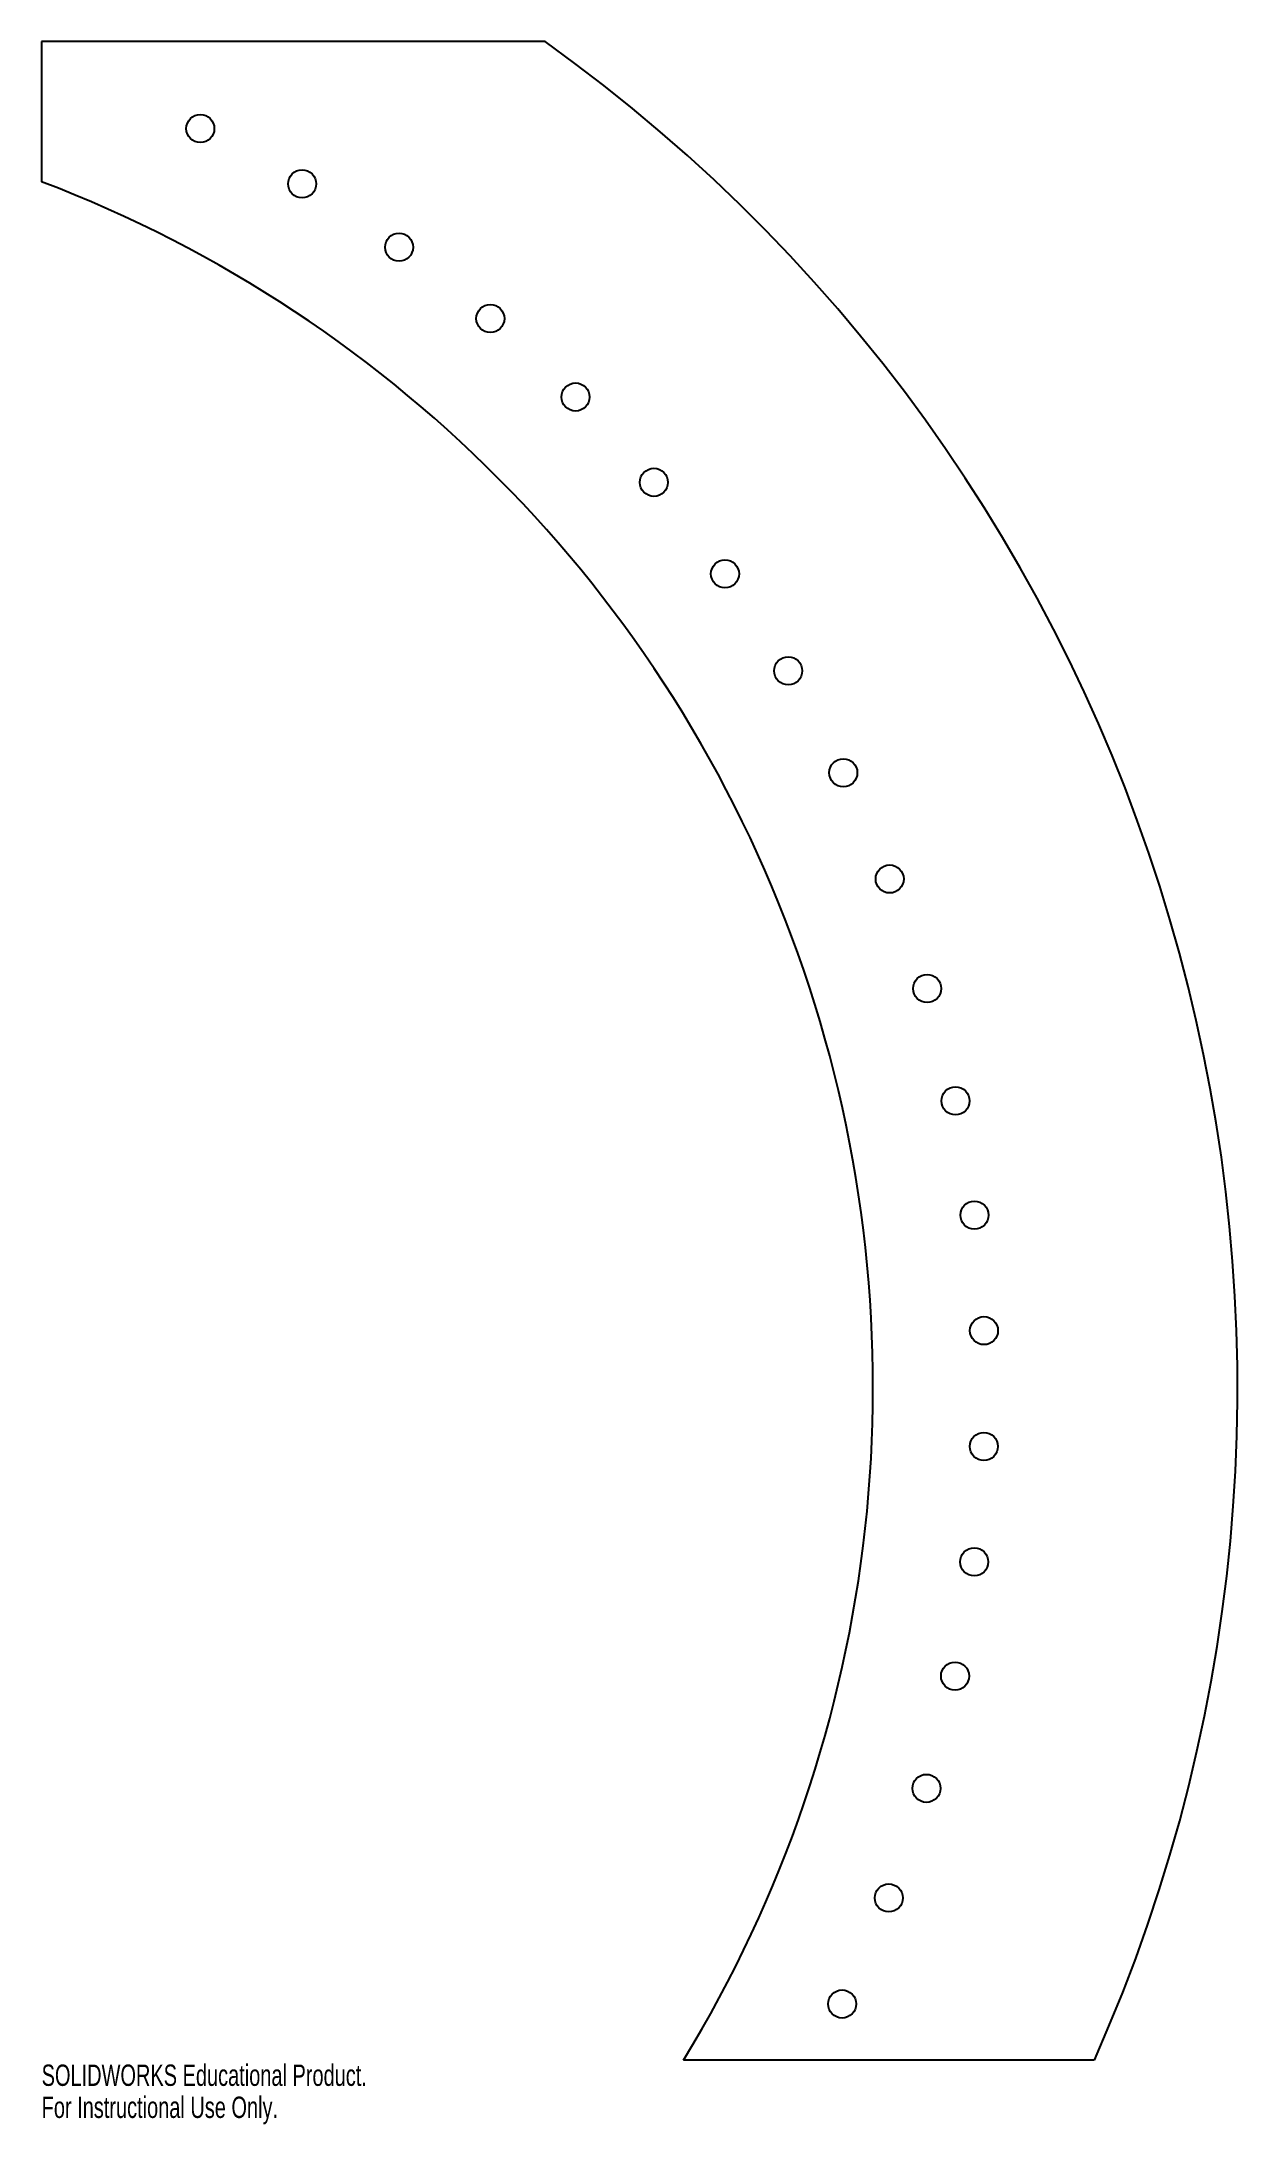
# Model space of a CAD drawing. Header units: inches. Extents: x 0 to 10.7, y 5.4 to 24.
import ezdxf

# ---------------------------------------------------------------- set-up
doc = ezdxf.new("R2010")
doc.units = ezdxf.units.IN
doc.header["$MEASUREMENT"] = 0
doc.styles.add('SLDTEXTSTYLE0', font='TXT', dxfattribs={"width": 0.7})

msp = doc.modelspace()

# ---------------------------------------------------------------- linework, layer by layer
at = {"color": 7, "linetype": 'Continuous', "lineweight": 25}
for p, q in [((0, 24), (0, 22.75)), ((4.492, 24), (0, 24)), ((9.389, 6), (5.726, 6))]:
    msp.add_line(p, q, dxfattribs=at)
for centre in [(1.415, 23.225), (2.323, 22.732), (3.188, 22.167), (4.002, 21.531), (4.762, 20.831), (5.461, 20.07), (6.095, 19.254), (6.659, 18.389), (7.15, 17.48), (7.564, 16.533), (7.898, 15.556), (8.151, 14.554), (8.32, 13.535), (8.405, 12.505), (8.404, 11.472), (8.318, 10.443), (8.147, 9.424), (7.892, 8.423), (7.556, 7.446), (7.14, 6.5)]:
    msp.add_circle(centre, 0.125, dxfattribs=at)
for radius, start, end in [(14.75, 335.9973, 54.4452), (11.5, 328.551, 69.1931)]:
    msp.add_arc((-4.085, 12), radius, start, end, dxfattribs=at)

# ---------------------------------------------------------------- texts
at = {"color": 7, "linetype": 'Continuous', "char_height": 0.1903, "attachment_point": 1, "style": 'SLDTEXTSTYLE0'}
for s, insert in [('SOLIDWORKS Educational Product.', (0, 5.96)), ('For Instructional Use Only.', (0, 5.674))]:
    msp.add_mtext(s, dxfattribs=dict(at, insert=insert))

doc.saveas('drawing.dxf')
